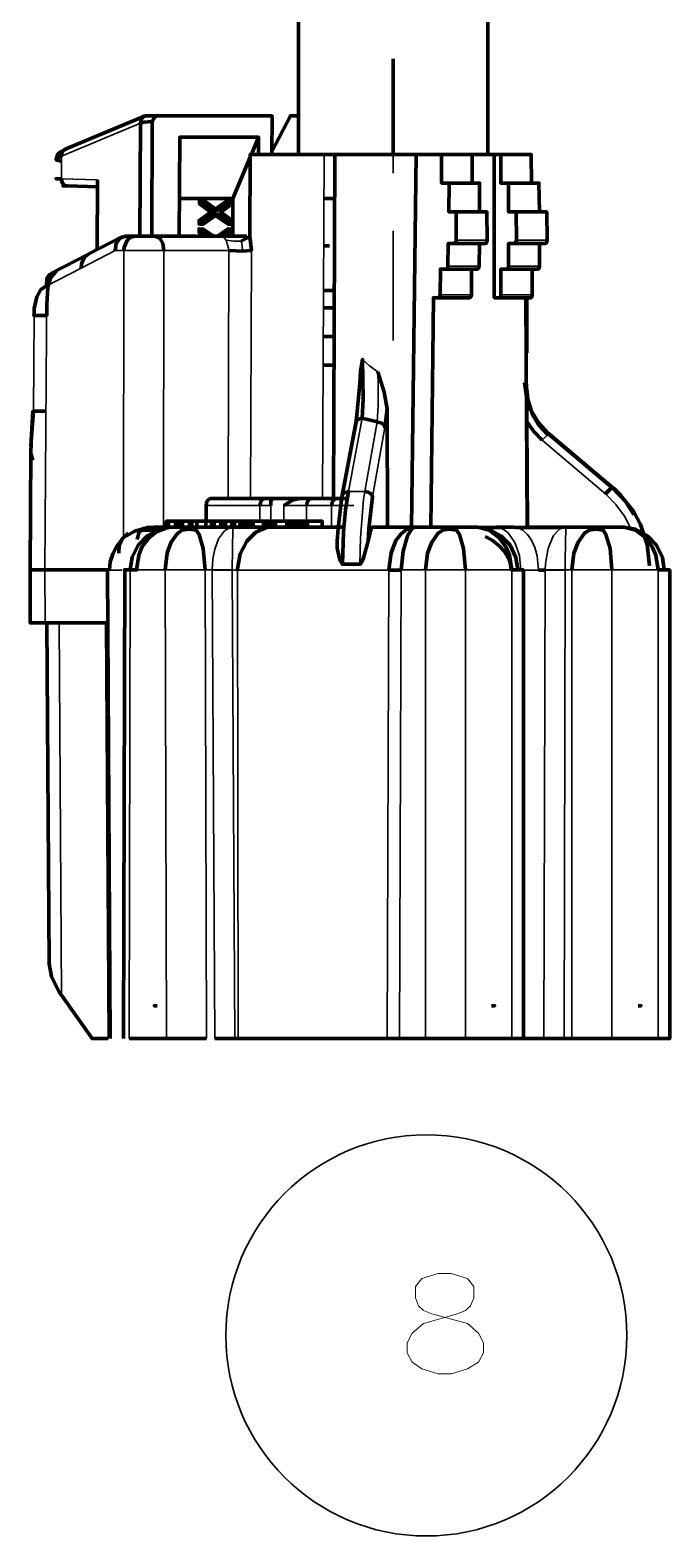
# Model space of a CAD drawing. Header units: millimetres. Extents: x 0 to 174, y 0 to 33.
# Drawn here: x 31.05 to 31.49, y 3.745 to 4.779 of the extents above; entities that cross this region are included whole.
import ezdxf

# ---------------------------------------------------------------- set-up
doc = ezdxf.new("R2010")
doc.units = ezdxf.units.MM
doc.layers.add('PDF_Geomertry', color=7, linetype='Continuous', true_color=0x405f80)

# ---------------------------------------------------------------- blocks, each defined once
blk = doc.blocks.new('SYM_8_015')
at = {"layer": 'PDF_Geomertry', "lineweight": 35}
for points in [[(-0.1391, 0.3129), (-0.1934, 0.2901), (-0.1934, 0.2746), (-0.1685, 0.274)], [(-0.0128, 0.2914), (-0.0138, 0.0551)], [(-0.0688, 0.225), (-0.0691, 0.2288), (-0.0699, 0.2317), (-0.0748, 0.2319), (-0.0801, 0.2324), (-0.0784, 0.2269), (-0.0783, 0.2254), (-0.123, 0.2254), (-0.1231, 0.0354)], [(-0.0841, 0.2353), (-0.0816, 0.2343), (-0.0801, 0.2324)], [(0.0994, 0.2324), (0.0781, 0.2324)], [(0.1406, 0.2324), (0.1194, 0.2324)], [(-0.1506, 0.0283), (-0.1505, 0.2254), (-0.1563, 0.2254), (-0.1799, 0.2133), (-0.2035, 0.2011), (-0.2047, 0.006), (-0.2045, -0.0304)], [(-0.1505, 0.2254), (-0.123, 0.2254)], [(-0.0788, 0.0551), (-0.0783, 0.2254)], [(-0.0634, 0.0551), (-0.0628, 0.2254)], [(0.0938, 0.2146), (0.0724, 0.2146)], [(0.1353, 0.2146), (0.114, 0.2146)], [(0.0885, 0.1949), (0.067, 0.1949)], [(0.1303, 0.1949), (0.1088, 0.1949)], [(-0.2122, 0.1808), (-0.2126, 0.115)], [(0.0137, 0.1506), (0.0185, 0.1461), (0.0241, 0.1421), (0.0245, 0.1324), (0.0245, 0.1188), (0.0237, 0.1076), (0.0152, 0.0599), (0.0144, 0.0544), (0.0123, 0.0279), (0.0119, 0.0099)], [(0.0152, 0.0599), (0.004, 0.0599), (0.0133, 0.1101)], [(0.029, 0.1039), (0.0205, 0.0561)], [(0.1863, 0.0618), (0.1862, 0.0615), (0.1858, 0.0615), (0.1847, 0.0618), (0.1409, 0.0989), (0.1409, 0.0989), (0.1405, 0.0986), (0.1372, 0.0951), (0.1808, 0.0581), (0.1878, 0.051), (0.1938, 0.0429), (0.1981, 0.0344)], [(0.1847, 0.0618), (0.1944, 0.0517), (0.1998, 0.0435)], [(-0.0938, 0.0503), (-0.0569, 0.0503), (-0.0569, 0.0394)], [(-0.0569, 0.0503), (-0.0495, 0.0503), (-0.0495, 0.0394)], [(-0.0077, 0.0354), (-0.0076, 0.0503), (-0.0249, 0.0503), (-0.0405, 0.0503), (-0.0405, 0.0394)], [(-0.0249, 0.0394), (-0.0249, 0.0503)], [(-0.0076, 0.0503), (0.0077, 0.0503)], [(0.1081, 0.035), (0.111, 0.0336), (0.1138, 0.0314), (0.1184, 0.0247), (0.1215, 0.0158), (0.1224, 0.0058)], [(0.1205, 0.035), (0.1238, 0.0332), (0.127, 0.0303), (0.1299, 0.0263), (0.1322, 0.0213), (0.1337, 0.0157), (0.1347, 0.0058), (0.1242, 0.0058)], [(-0.1617, 0.0057), (-0.1615, 0.0057), (-0.1515, 0.0058)], [(-0.1469, -0.316), (-0.146, 0.006), (-0.122, 0.006), (-0.1212, -0.316)], [(-0.146, 0.0061), (-0.146, 0.006)], [(-0.0937, -0.316), (-0.0945, 0.006), (-0.0898, 0.0061), (-0.0898, 0.0057), (-0.0878, -0.316)], [(-0.076, 0.0058), (-0.0898, 0.0057)], [(-0.0719, -0.316), (-0.0722, 0.0058), (-0.076, 0.0058), (-0.0741, -0.316)], [(-0.0722, 0.0058), (0.0317, 0.0057), (0.0305, -0.316)], [(0.0569, -0.316), (0.0569, 0.006), (0.0403, 0.006), (0.0317, 0.006), (0.0317, 0.0057)], [(0.039, -0.316), (0.0403, 0.0057), (0.0403, 0.006)], [(0.0844, 0.006), (0.0626, 0.006), (0.0569, 0.006)], [(0.0844, -0.316), (0.0844, 0.006), (0.1162, 0.006), (0.1162, -0.316)], [(0.1384, -0.316), (0.1392, 0.0058), (0.1392, 0.006)], [(0.153, 0.0058), (0.1392, 0.0058)], [(0.1576, -0.316), (0.1576, 0.006), (0.153, 0.006), (0.153, 0.0058), (0.1522, -0.316)], [(0.1851, 0.006), (0.1633, 0.006), (0.1576, 0.006)], [(0.2169, -0.316), (0.2169, 0.006), (0.1851, 0.006), (0.1851, -0.316)], [(-0.1933, -0.2861), (-0.1949, -0.0304)], [(-0.1631, -0.0304), (-0.1613, -0.316)]]:
    blk.add_lwpolyline(points, dxfattribs=at)
at = {"layer": 'PDF_Geomertry', "lineweight": 70}
for points in [[(-0.1358, 0.3179), (-0.1913, 0.2947)], [(-0.1394, 0.2353), (-0.1391, 0.3129), (-0.1365, 0.3135), (-0.1309, 0.3139), (-0.1312, 0.2353)], [(-0.1352, 0.3179), (-0.1366, 0.3176), (-0.138, 0.3164), (-0.1391, 0.3132), (-0.1391, 0.3129)], [(-0.0487, 0.2914), (-0.0485, 0.3178), (-0.0566, 0.3179), (-0.1202, 0.3179), (-0.1352, 0.3179), (-0.1351, 0.3179), (-0.1278, 0.3178)], [(-0.1309, 0.3139), (-0.1294, 0.3168), (-0.1278, 0.3178), (-0.0485, 0.3178)], [(-0.0487, 0.2933), (-0.0359, 0.3179)], [(-0.0303, 0.3179), (-0.0359, 0.3179), (-0.0303, 0.3178)], [(-0.0578, 0.3032), (-0.112, 0.3032), (-0.1123, 0.2353)], [(-0.0628, 0.2914), (-0.0578, 0.3032), (-0.0578, 0.2914)], [(-0.1938, 0.2868), (-0.1963, 0.2874), (-0.1969, 0.2876), (-0.197, 0.2879), (-0.197, 0.2881), (-0.197, 0.2883), (-0.1967, 0.2886), (-0.196, 0.289), (-0.1934, 0.2901), (-0.1931, 0.2928), (-0.1915, 0.2946), (-0.1901, 0.2949)], [(-0.1913, 0.2946), (-0.194, 0.2932), (-0.1958, 0.2917), (-0.197, 0.2881)], [(-0.0783, 0.2254), (-0.0688, 0.225), (-0.0631, 0.2254), (-0.0628, 0.2254), (-0.0635, 0.2331), (-0.0638, 0.2347), (-0.0635, 0.2914), (-0.0287, 0.2914), (-0.0027, 0.2914)], [(-0.0128, 0.2914), (-0.0094, 0.2914), (-0.0067, 0.2914), (-0.0055, 0.2914), (-0.0051, 0.2914), (-0.0048, 0.2914), (-0.0048, 0.2914), (-0.0048, 0.2914), (-0.0048, 0.2914)], [(-0.0053, 0.2914), (-0.0063, 0.0551)], [(0.068, 0.2914), (0.0505, 0.2914), (-0.0035, 0.2914)], [(0.0472, 0.0354), (0.0505, 0.2914)], [(0.0731, 0.2717), (0.068, 0.2717), (0.068, 0.2914), (0.089, 0.2914), (0.1042, 0.2914), (0.1087, 0.2914), (0.1295, 0.2914), (0.1298, 0.2717)], [(0.089, 0.2717), (0.089, 0.2914)], [(0.1042, 0.2914), (0.1042, 0.1929), (0.1077, 0.1929), (0.1292, 0.1929), (0.1297, 0.1932), (0.1301, 0.1935), (0.1303, 0.1949), (0.1302, 0.2126)], [(0.1087, 0.2914), (0.1087, 0.2717), (0.114, 0.2717)], [(-0.0756, 0.2353), (-0.0755, 0.2611), (-0.0635, 0.2896)], [(-0.1938, 0.2749), (-0.1963, 0.2747), (-0.197, 0.2747), (-0.1972, 0.2747), (-0.197, 0.2747), (-0.197, 0.2747), (-0.1934, 0.2746), (-0.1931, 0.2728), (-0.1923, 0.2711), (-0.1916, 0.2706), (-0.1909, 0.27), (-0.1894, 0.2697), (-0.1685, 0.2692)], [(-0.1894, 0.2697), (-0.1922, 0.2697), (-0.1922, 0.2697), (-0.1922, 0.2697), (-0.1922, 0.2699), (-0.1898, 0.2699)], [(-0.1687, 0.226), (-0.1685, 0.274)], [(0.0781, 0.2519), (0.073, 0.2519), (0.0731, 0.2717), (0.0941, 0.2717), (0.0941, 0.2519)], [(0.1192, 0.2519), (0.1141, 0.2519), (0.114, 0.2717), (0.1349, 0.2717), (0.1352, 0.2519)], [(-0.0755, 0.2611), (-0.1122, 0.2611)], [(-0.0874, 0.2539), (-0.0787, 0.2599), (-0.0758, 0.2599), (-0.086, 0.2529), (-0.0956, 0.2599), (-0.0985, 0.2599), (-0.0985, 0.2575)], [(-0.0956, 0.2599), (-0.0956, 0.2574)], [(-0.0759, 0.2435), (-0.0759, 0.246), (-0.0838, 0.2517), (-0.0759, 0.2574), (-0.0758, 0.2599)], [(-0.013, 0.2611), (-0.0055, 0.2611)], [(-0.0987, 0.246), (-0.0906, 0.2517), (-0.0877, 0.2517), (-0.0956, 0.2574), (-0.0985, 0.2575), (-0.0906, 0.2517)], [(-0.0877, 0.2517), (-0.0958, 0.246), (-0.0987, 0.246), (-0.0987, 0.2435), (-0.0958, 0.2435), (-0.0958, 0.246)], [(-0.0958, 0.2435), (-0.086, 0.2504), (-0.0759, 0.2435), (-0.0788, 0.2435), (-0.0874, 0.2494)], [(0.0769, 0.2303), (0.0774, 0.2306), (0.0777, 0.231), (0.0781, 0.2324), (0.0781, 0.2519), (0.0992, 0.2519), (0.0994, 0.2324), (0.099, 0.231), (0.0987, 0.2306), (0.0981, 0.2303), (0.0769, 0.2303), (0.0726, 0.2303), (0.0724, 0.2146), (0.072, 0.2132), (0.0717, 0.2128), (0.0712, 0.2126)], [(0.1183, 0.2303), (0.1187, 0.2306), (0.1191, 0.231), (0.1194, 0.2324), (0.1192, 0.2519), (0.1403, 0.2519), (0.1406, 0.2324), (0.1403, 0.231), (0.1401, 0.2306), (0.1395, 0.2303), (0.1183, 0.2303), (0.114, 0.2303), (0.114, 0.2146), (0.1137, 0.2132), (0.1134, 0.2128), (0.1128, 0.2126)], [(-0.0987, 0.2378), (-0.0987, 0.2403), (-0.0958, 0.2401), (-0.0888, 0.2353)], [(-0.0952, 0.2353), (-0.0987, 0.2378), (-0.0958, 0.2378), (-0.0958, 0.2401)], [(-0.086, 0.2353), (-0.0788, 0.2403), (-0.0759, 0.2401), (-0.0831, 0.2353)], [(-0.0794, 0.2353), (-0.0759, 0.2378), (-0.0759, 0.2401)], [(-0.1513, 0.235), (-0.1749, 0.2229)], [(-0.1288, 0.2353), (-0.1305, 0.2353), (-0.1426, 0.2353), (-0.1492, 0.2353), (-0.1533, 0.2338), (-0.1558, 0.2301), (-0.1563, 0.2254)], [(-0.1426, 0.2353), (-0.1456, 0.2346), (-0.1481, 0.2324), (-0.1503, 0.2274), (-0.1505, 0.2254)], [(-0.0659, 0.2353), (-0.0748, 0.2353), (-0.0841, 0.2353), (-0.1288, 0.2353), (-0.1256, 0.2338), (-0.1237, 0.2303), (-0.123, 0.2254)], [(-0.0958, 0.2378), (-0.0923, 0.2353)], [(-0.0699, 0.2317), (-0.0638, 0.2351)], [(-0.009, 0.2285), (-0.0131, 0.2285)], [(0.0658, 0.1929), (0.0663, 0.1932), (0.0666, 0.1935), (0.067, 0.1949), (0.0672, 0.2126), (0.0712, 0.2126), (0.0926, 0.2126), (0.0931, 0.2128), (0.0934, 0.2132), (0.0938, 0.2146), (0.094, 0.2303)], [(0.1077, 0.1929), (0.1081, 0.1932), (0.1085, 0.1935), (0.1088, 0.1949), (0.1088, 0.2126), (0.1128, 0.2126), (0.1342, 0.2126), (0.1348, 0.2128), (0.1351, 0.2132), (0.1353, 0.2146), (0.1352, 0.2303)], [(-0.1748, 0.2229), (-0.2001, 0.2099)], [(-0.1747, 0.2229), (-0.1767, 0.2214), (-0.1785, 0.219), (-0.1795, 0.2163), (-0.1799, 0.2133)], [(-0.1973, 0.2106), (-0.1988, 0.2103), (-0.2015, 0.2089), (-0.2031, 0.2064), (-0.2035, 0.2011), (-0.2037, 0.201), (-0.2033, 0.2063), (-0.2016, 0.2088), (-0.1983, 0.2104), (-0.1974, 0.2104), (-0.2008, 0.2064), (-0.2027, 0.1999), (-0.2035, 0.1886), (-0.2034, 0.1808), (-0.2123, 0.1808), (-0.2124, 0.1808), (-0.2122, 0.1808), (-0.212, 0.1856), (-0.2103, 0.1936), (-0.2076, 0.1985), (-0.2037, 0.201)], [(0.0605, 0.0354), (0.0624, 0.1929), (0.0658, 0.1929), (0.0873, 0.1929), (0.0878, 0.1932), (0.0881, 0.1935), (0.0885, 0.1949), (0.0885, 0.2126)], [(-0.0133, 0.1979), (-0.0058, 0.1979)], [(0.1258, 0.1929), (0.1269, 0.0354)], [(0.1266, 0.1551), (0.1265, 0.1929)], [(-0.0058, 0.1861), (-0.0133, 0.1861)], [(-0.0134, 0.1664), (-0.0059, 0.1664)], [(-0.0135, 0.1467), (-0.006, 0.1467)], [(-0.0002, 0.0099), (-0.002, 0.0128), (-0.0037, 0.0208), (-0.0037, 0.0257), (-0.0031, 0.0343), (-0.0005, 0.0561), (0.009, 0.1064), (0.0098, 0.1124), (0.0117, 0.134), (0.0123, 0.1425), (0.0137, 0.1506), (0.0141, 0.1233), (0.0133, 0.1101), (0.0103, 0.1093), (0.0094, 0.1082), (0.009, 0.1064)], [(0.0133, 0.1101), (0.0237, 0.1076), (0.0273, 0.1065), (0.0288, 0.1046), (0.029, 0.1039), (0.0306, 0.1167), (0.0285, 0.1281), (0.0241, 0.1421)], [(0.1251, 0.1346), (0.1263, 0.1249), (0.1294, 0.1157), (0.1344, 0.1074), (0.1409, 0.1003), (0.141, 0.0993), (0.1409, 0.0989), (0.1349, 0.1053), (0.1305, 0.1128), (0.1273, 0.1232), (0.1267, 0.1299), (0.1267, 0.1079), (0.1313, 0.101), (0.1372, 0.0951)], [(0.1283, 0.1188), (0.1266, 0.1265)], [(-0.213, 0.115), (-0.2144, 0.091)], [(-0.213, 0.0813), (-0.2144, 0.0857), (-0.2141, 0.094), (-0.2126, 0.115), (-0.2128, 0.115), (-0.213, 0.115), (-0.213, 0.115), (-0.208, 0.115), (-0.2038, 0.115)], [(0.0306, 0.1167), (0.0309, 0.0354)], [(0.1409, 0.1), (0.1348, 0.1067), (0.1301, 0.1144)], [(0.0092, 0.1082), (-0.0001, 0.0579)], [(0.127, 0.0354), (0.1267, 0.1079)], [(-0.2145, 0.0889), (-0.2149, 0.0056)], [(-0.0938, 0.0394), (-0.0938, 0.0503), (-0.0933, 0.0529), (-0.0922, 0.0543), (-0.0915, 0.0547), (-0.0906, 0.055), (-0.0899, 0.0551), (-0.053, 0.0551), (-0.0537, 0.055), (-0.0545, 0.0547), (-0.0552, 0.0543), (-0.0562, 0.0529), (-0.0569, 0.0503)], [(-0.0495, 0.0503), (-0.0494, 0.0535), (-0.0485, 0.0546), (-0.047, 0.0551), (-0.053, 0.0551)], [(-0.0497, 0.0551), (-0.0297, 0.0551), (-0.0209, 0.0551)], [(-0.0405, 0.0503), (-0.0344, 0.0539), (-0.0297, 0.0551)], [(-0.0076, 0.0503), (-0.007, 0.0529), (-0.0059, 0.0543), (-0.0052, 0.0547), (-0.0044, 0.055), (-0.0037, 0.0551), (-0.0209, 0.0551), (-0.0217, 0.055), (-0.0224, 0.0547), (-0.0231, 0.0543), (-0.0242, 0.0529), (-0.0249, 0.0503)], [(-0.0037, 0.0551), (0.0031, 0.0551)], [(0.0176, 0.0257), (0.0144, 0.0143), (0.013, 0.011), (0.0124, 0.0101), (0.0119, 0.0099), (-0.0002, 0.0099), (0.0006, 0.0322), (0.002, 0.0472), (0.004, 0.0599), (0.0009, 0.0589), (-0.0001, 0.0579), (-0.0005, 0.0561)], [(0.0152, 0.0599), (0.0176, 0.0593), (0.0197, 0.0579), (0.0205, 0.0561), (0.018, 0.0343), (0.0176, 0.0257), (0.0191, 0.0329), (0.0198, 0.0347), (0.0202, 0.0351), (0.0206, 0.0354), (0.0209, 0.0354), (0.0498, 0.0354)], [(0.1847, 0.0618), (0.1845, 0.0618), (0.1842, 0.0617), (0.1834, 0.061), (0.181, 0.0585), (0.1808, 0.0581)], [(0.2109, 0.0088), (0.2094, 0.0233), (0.2048, 0.0372), (0.1999, 0.0463), (0.191, 0.0574), (0.1863, 0.0618)], [(-0.1474, 0.0311), (-0.1515, 0.0274), (-0.1537, 0.0228), (-0.1538, 0.0175)], [(-0.1506, 0.0283), (-0.143, 0.0326), (-0.1342, 0.0351), (-0.1298, 0.0354), (-0.1149, 0.0354), (-0.1149, 0.0394)], [(-0.0722, 0.0058), (-0.0722, 0.0067), (-0.0705, 0.0171), (-0.066, 0.0257), (-0.0597, 0.0319), (-0.0523, 0.035), (-0.0484, 0.0354), (-0.0755, 0.0354), (-0.1041, 0.0354), (-0.1163, 0.0354), (-0.1203, 0.0351), (-0.128, 0.0321), (-0.1331, 0.0281), (-0.138, 0.0215), (-0.1402, 0.0161), (-0.1417, 0.006), (-0.1497, 0.006), (-0.1498, 0.006), (-0.1498, 0.006), (-0.146, 0.006)], [(-0.1163, 0.0354), (-0.118, 0.0354), (-0.126, 0.0339), (-0.1344, 0.0293), (-0.1405, 0.0229), (-0.1447, 0.0146), (-0.146, 0.0061), (-0.1498, 0.0061), (-0.1417, 0.006)], [(-0.1412, 0.0268), (-0.1402, 0.0314), (-0.1369, 0.0343), (-0.1312, 0.0354)], [(-0.1262, 0.0332), (-0.1388, 0.0332)], [(-0.0945, 0.006), (-0.0958, 0.0206), (-0.0987, 0.0303), (-0.1015, 0.0343), (-0.1035, 0.0354), (-0.1041, 0.0354), (-0.1091, 0.0343), (-0.1138, 0.0307), (-0.1178, 0.025), (-0.1206, 0.0176), (-0.122, 0.0061)], [(-0.0744, 0.0394), (-0.0756, 0.0394), (-0.0763, 0.0394), (-0.0806, 0.0394), (-0.0817, 0.0394), (-0.0838, 0.0394), (-0.0884, 0.0394), (-0.0895, 0.0394), (-0.0901, 0.0394), (-0.094, 0.0394), (-0.1003, 0.0394), (-0.1037, 0.0394), (-0.1052, 0.0394), (-0.1101, 0.0394), (-0.1116, 0.0394), (-0.1134, 0.0394), (-0.1149, 0.0394), (-0.1198, 0.0394), (-0.1213, 0.0394), (-0.1213, 0.0354)], [(-0.1198, 0.0354), (-0.1198, 0.0394)], [(-0.1134, 0.0354), (-0.1134, 0.0394)], [(-0.1116, 0.0354), (-0.1116, 0.0394)], [(-0.1005, 0.0333), (-0.1056, 0.034), (-0.1108, 0.0333)], [(-0.1101, 0.0354), (-0.1101, 0.0394)], [(-0.1052, 0.0354), (-0.1052, 0.0394)], [(-0.1037, 0.0354), (-0.1037, 0.0394)], [(-0.1003, 0.0354), (-0.1003, 0.0394)], [(-0.094, 0.0354), (-0.094, 0.0394)], [(-0.0901, 0.0354), (-0.0901, 0.0394)], [(-0.0895, 0.0354), (-0.0895, 0.0394)], [(-0.0884, 0.0354), (-0.0884, 0.0394)], [(-0.0838, 0.0354), (-0.0838, 0.0394)], [(-0.0817, 0.0354), (-0.0817, 0.0394)], [(-0.0806, 0.0354), (-0.0806, 0.0394)], [(-0.0763, 0.0354), (-0.0763, 0.0394)], [(-0.0758, 0.0354), (-0.0758, 0.0354), (-0.0758, 0.0354), (-0.0756, 0.0354), (-0.0755, 0.0354)], [(-0.0755, 0.0351), (-0.0758, 0.0353), (-0.0758, 0.0353), (-0.0758, 0.0353)], [(-0.0756, 0.0354), (-0.0756, 0.0394)], [(-0.0141, 0.0354), (-0.0141, 0.0394), (-0.0242, 0.0394), (-0.0244, 0.0394), (-0.0252, 0.0394), (-0.026, 0.0394), (-0.0269, 0.0394), (-0.0277, 0.0394), (-0.0283, 0.0394), (-0.0291, 0.0394), (-0.0297, 0.0394), (-0.0303, 0.0394), (-0.0306, 0.0394), (-0.0309, 0.0394), (-0.0309, 0.0354), (-0.0309, 0.0394), (-0.0315, 0.0394), (-0.0326, 0.0394), (-0.0337, 0.0394), (-0.0349, 0.0394), (-0.0359, 0.0394), (-0.037, 0.0394), (-0.0377, 0.0394), (-0.0383, 0.0394), (-0.0384, 0.0394), (-0.0412, 0.0394), (-0.0463, 0.0394), (-0.0476, 0.0394), (-0.0491, 0.0394), (-0.0501, 0.0394), (-0.0508, 0.0394), (-0.0517, 0.0394), (-0.0526, 0.0394), (-0.0531, 0.0394), (-0.0537, 0.0394), (-0.0541, 0.0394), (-0.0542, 0.0394), (-0.0544, 0.0394), (-0.0615, 0.0394), (-0.0616, 0.0394), (-0.0616, 0.0354), (-0.0616, 0.0394), (-0.0619, 0.0394), (-0.0623, 0.0394), (-0.063, 0.0394), (-0.0641, 0.0394), (-0.0651, 0.0394), (-0.0659, 0.0394), (-0.0669, 0.0394), (-0.0676, 0.0394), (-0.0681, 0.0394), (-0.069, 0.0394), (-0.0697, 0.0394), (-0.0702, 0.0394), (-0.0705, 0.0394), (-0.0708, 0.0394), (-0.0708, 0.0354), (-0.0708, 0.0394), (-0.0744, 0.0394), (-0.0744, 0.0354)], [(-0.0708, 0.0394), (-0.0708, 0.0394)], [(-0.0705, 0.0354), (-0.0705, 0.0394)], [(-0.0702, 0.0354), (-0.0702, 0.0394)], [(-0.0697, 0.0354), (-0.0697, 0.0394)], [(-0.069, 0.0354), (-0.069, 0.0394)], [(-0.0681, 0.0354), (-0.0681, 0.0394)], [(-0.0676, 0.0354), (-0.0676, 0.0394)], [(-0.0669, 0.0354), (-0.0669, 0.0394)], [(-0.0659, 0.0354), (-0.0659, 0.0394)], [(-0.0651, 0.0354), (-0.0651, 0.0394)], [(-0.0641, 0.0354), (-0.0641, 0.0394)], [(-0.063, 0.0354), (-0.063, 0.0394)], [(-0.0623, 0.0354), (-0.0623, 0.0394)], [(-0.0619, 0.0354), (-0.0619, 0.0394)], [(-0.0616, 0.0394), (-0.0616, 0.0394)], [(-0.0615, 0.0354), (-0.0615, 0.0394)], [(-0.0544, 0.0354), (-0.0544, 0.0394)], [(-0.0542, 0.0354), (-0.0542, 0.0394)], [(-0.0541, 0.0354), (-0.0541, 0.0394)], [(-0.0537, 0.0354), (-0.0537, 0.0394)], [(-0.0531, 0.0354), (-0.0531, 0.0394)], [(-0.0526, 0.0354), (-0.0526, 0.0394)], [(-0.0517, 0.0354), (-0.0517, 0.0394)], [(-0.0508, 0.0354), (-0.0508, 0.0394)], [(-0.0501, 0.0354), (-0.0501, 0.0394)], [(-0.0491, 0.0354), (-0.0491, 0.0394)], [(-0.0484, 0.0354), (-0.0002, 0.0354)], [(-0.0476, 0.0354), (-0.0476, 0.0394)], [(-0.0463, 0.0354), (-0.0463, 0.0394)], [(-0.0384, 0.0354), (-0.0384, 0.0394)], [(-0.0383, 0.0354), (-0.0383, 0.0394)], [(-0.0377, 0.0354), (-0.0377, 0.0394)], [(-0.037, 0.0354), (-0.037, 0.0394)], [(-0.0359, 0.0354), (-0.0359, 0.0394)], [(-0.0349, 0.0354), (-0.0349, 0.0394)], [(-0.0337, 0.0354), (-0.0337, 0.0394)], [(-0.0326, 0.0354), (-0.0326, 0.0394)], [(-0.0315, 0.0354), (-0.0315, 0.0394)], [(-0.0309, 0.0394), (-0.0309, 0.0394)], [(-0.0306, 0.0354), (-0.0306, 0.0394)], [(-0.0303, 0.0354), (-0.0303, 0.0394)], [(-0.0297, 0.0354), (-0.0297, 0.0394)], [(-0.0291, 0.0354), (-0.0291, 0.0394)], [(-0.0283, 0.0354), (-0.0283, 0.0394)], [(-0.0277, 0.0354), (-0.0277, 0.0394)], [(-0.0269, 0.0354), (-0.0269, 0.0394)], [(-0.026, 0.0354), (-0.026, 0.0394)], [(-0.0252, 0.0354), (-0.0252, 0.0394)], [(-0.0244, 0.0354), (-0.0244, 0.0394)], [(-0.0242, 0.0354), (-0.0242, 0.0394)], [(0.0403, 0.006), (0.0415, 0.0189), (0.0445, 0.0293), (0.0478, 0.0346), (0.0495, 0.0354), (0.0498, 0.0354), (0.0441, 0.034), (0.0401, 0.0308), (0.0366, 0.0261), (0.0333, 0.0178), (0.0317, 0.006)], [(0.0908, 0.0354), (0.0926, 0.0354), (0.1006, 0.0332), (0.1076, 0.0281), (0.1124, 0.0214), (0.1147, 0.016), (0.1162, 0.006), (0.124, 0.006), (0.1242, 0.006), (0.1242, 0.006), (0.1241, 0.006), (0.124, 0.006), (0.1237, 0.006), (0.1224, 0.006), (0.1205, 0.006), (0.1191, 0.0144), (0.1151, 0.0229), (0.1088, 0.0293), (0.1005, 0.0339), (0.0924, 0.0354), (0.0908, 0.0354), (0.0749, 0.0354), (0.0498, 0.0354), (0.049, 0.0354), (0.0488, 0.0353), (0.0485, 0.035)], [(0.0844, 0.006), (0.0831, 0.0206), (0.0803, 0.0303), (0.0776, 0.0343), (0.0755, 0.0354), (0.0749, 0.0354), (0.071, 0.0347), (0.0656, 0.0313), (0.0612, 0.025), (0.0584, 0.0175), (0.0569, 0.006)], [(0.0785, 0.0333), (0.0733, 0.034), (0.0681, 0.0333)], [(0.0934, 0.035), (0.1081, 0.035), (0.1095, 0.035), (0.108, 0.0353), (0.1063, 0.0354)], [(0.1442, 0.0354), (0.1476, 0.035), (0.1205, 0.035), (0.1191, 0.035), (0.1174, 0.0353), (0.1159, 0.0354), (0.1063, 0.0354), (0.1056, 0.0354), (0.1056, 0.035)], [(0.1269, 0.035), (0.1269, 0.0354), (0.1442, 0.0354), (0.1535, 0.0354), (0.1756, 0.0354), (0.1915, 0.0354), (0.1931, 0.0354), (0.2012, 0.0339), (0.2095, 0.0293), (0.2158, 0.0229), (0.2198, 0.0144), (0.221, 0.006), (0.2231, 0.006), (0.2244, 0.006), (0.2247, 0.006), (0.2248, 0.006), (0.2249, 0.006), (0.2249, 0.006), (0.2247, 0.006), (0.2169, 0.006), (0.2153, 0.016), (0.2131, 0.0214), (0.2083, 0.0281), (0.2012, 0.0332), (0.1933, 0.0354), (0.1915, 0.0354)], [(0.1531, 0.0354), (0.1531, 0.0354), (0.1533, 0.0354), (0.1533, 0.0354), (0.1535, 0.0354)], [(0.1534, 0.0351), (0.1531, 0.0353), (0.1531, 0.0353), (0.1531, 0.0353)], [(0.1851, 0.006), (0.1838, 0.0206), (0.181, 0.0303), (0.1783, 0.0343), (0.176, 0.0354), (0.1756, 0.0354), (0.1717, 0.0347), (0.1663, 0.0313), (0.1619, 0.025), (0.159, 0.0175), (0.1576, 0.006)], [(0.1791, 0.0333), (0.174, 0.034), (0.1688, 0.0333)], [(0.1787, 0.0354), (0.1773, 0.0354)], [(-0.1517, 0.0268), (-0.1553, 0.0222), (-0.1581, 0.0171), (-0.1598, 0.0115), (-0.1603, 0.0057)], [(0.1158, 0.006), (0.1153, 0.0099), (0.1142, 0.0136), (0.1112, 0.0186), (0.1073, 0.0228), (0.1028, 0.0263), (0.098, 0.029)], [(-0.2149, 0.0061), (-0.2148, -0.0304), (-0.2045, -0.0304), (-0.1615, -0.0304)], [(-0.2149, 0.006), (-0.2047, 0.006), (-0.1617, 0.006), (-0.1617, 0.0057)], [(-0.1617, 0.0061), (-0.1598, -0.316)], [(-0.1498, 0.0061), (-0.1506, -0.316)], [(-0.076, 0.0061), (-0.076, 0.0058)], [(0.0403, 0.0057), (0.0317, 0.0057)], [(0.2249, 0.006), (0.2249, -0.316), (0.2169, -0.316), (0.1851, -0.316), (0.1576, -0.316), (0.1522, -0.316), (0.1384, -0.316), (0.1242, -0.316), (0.1242, 0.006)], [(0.1392, 0.0058), (0.1347, 0.0058)], [(-0.2033, -0.0304), (-0.2019, -0.2646), (-0.2002, -0.2733), (-0.1948, -0.284), (-0.1933, -0.2861), (-0.1723, -0.316), (-0.1613, -0.316)], [(-0.1276, -0.2936), (-0.1295, -0.2935), (-0.1295, -0.2935), (-0.1295, -0.2935), (-0.1285, -0.2936)], [(0.1024, -0.2936), (0.1044, -0.2935), (0.1045, -0.2935), (0.1044, -0.2935), (0.1035, -0.2936)], [(0.2031, -0.2936), (0.2051, -0.2935), (0.2051, -0.2935), (0.2051, -0.2935), (0.2042, -0.2936)], [(-0.1469, -0.316), (-0.1212, -0.316), (-0.1135, -0.316), (-0.0937, -0.316)], [(0.1242, -0.316), (0.1162, -0.316), (0.0844, -0.316), (0.0569, -0.316), (0.039, -0.316), (0.0305, -0.316), (-0.0719, -0.316), (-0.0741, -0.316), (-0.0878, -0.316)]]:
    blk.add_lwpolyline(points, dxfattribs=at)
blk.add_lwpolyline([(0.1863, 0.0618), (0.1865, 0.0618), (0.1409, 0.1003)], close=True, dxfattribs=at)
at = {"layer": 'PDF_Geomertry', "lineweight": 35}
for points in [[(-0.0898, 0.0061), (-0.076, 0.0061), (-0.0756, 0.0347), (-0.0755, 0.0354), (-0.0755, 0.0354), (-0.0755, 0.0354), (-0.077, 0.0353), (-0.0813, 0.0328), (-0.0853, 0.0274), (-0.088, 0.0201), (-0.0892, 0.0136)], [(0.153, 0.006), (0.153, 0.0128), (0.1534, 0.035), (0.1535, 0.0354), (0.1491, 0.034), (0.1449, 0.0296), (0.1412, 0.0208), (0.1394, 0.0103), (0.1392, 0.006)], [(-0.0945, 0.006), (-0.122, 0.0061), (-0.122, 0.006)]]:
    blk.add_lwpolyline(points, close=True, dxfattribs=at)

msp = doc.modelspace()

# ---------------------------------------------------------------- linework, layer by layer
at = {"layer": 'PDF_Geomertry', "lineweight": 70}
for points in [[(31.2346, 6.7637), (31.2346, 4.694)], [(31.3646, 4.694), (31.3646, 6.7637)]]:
    msp.add_lwpolyline(points, dxfattribs=at)
at = {"layer": 'PDF_Geomertry', "color": 3, "lineweight": 70}
msp.add_lwpolyline([(31.2996, 4.7597), (31.2996, 4.694)], dxfattribs=at)
at = {"layer": 'PDF_Geomertry', "color": 18, "lineweight": 35, "true_color": 0x260000}
for points in [[(31.2996, 4.7597), (31.2996, 4.681)], [(31.2996, 4.6415), (31.2996, 4.5661)]]:
    msp.add_lwpolyline(points, dxfattribs=at)
at = {"layer": 'PDF_Geomertry', "color": 18, "lineweight": 13, "true_color": 0x260000}
msp.add_lwpolyline([(31.3506, 3.8908), (31.3261, 3.8975), (31.3204, 3.8997), (31.3171, 3.9031), (31.315, 3.9086), (31.315, 3.9164), (31.3193, 3.9219), (31.3306, 3.9253), (31.3394, 3.9253), (31.3506, 3.9219), (31.355, 3.9164), (31.355, 3.9086), (31.3528, 3.9031), (31.3494, 3.8997), (31.3439, 3.8975), (31.3204, 3.8908), (31.3126, 3.8842), (31.3093, 3.8775), (31.3093, 3.8708), (31.3126, 3.8642), (31.3193, 3.8597), (31.3306, 3.8564), (31.3394, 3.8564), (31.3506, 3.8597), (31.3583, 3.8642), (31.3617, 3.8708), (31.3617, 3.8775), (31.3583, 3.8842)], close=True, dxfattribs=at)
at = {"layer": 'PDF_Geomertry', "color": 18, "lineweight": 35, "true_color": 0x260000}
msp.add_circle((31.3224, 3.8827), 0.1378, dxfattribs=at)

# ---------------------------------------------------------------- block references
msp.add_blockref('SYM_8_015', (31.2649, 4.4026))

doc.saveas('drawing.dxf')
